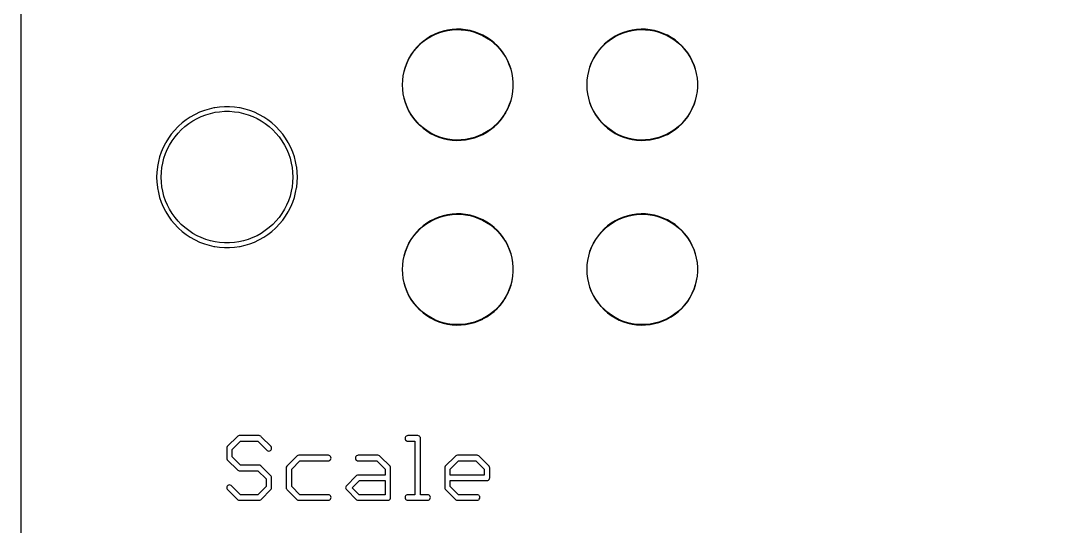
# Model space of a CAD drawing. Extents: x 7 to 68, y 0 to 129.
# Drawn here: x 7.28 to 35.81, y 82.99 to 96.9 of the extents above; entities that cross this region are included whole.
import ezdxf

# ---------------------------------------------------------------- set-up
doc = ezdxf.new("R2010")
doc.units = 0

msp = doc.modelspace()

# ---------------------------------------------------------------- linework, layer by layer
at = {"color": 5, "true_color": 0x0000ff}
msp.add_polyline3d([(67.89673, 0.3175, 0), (67.89673, 128.81863, 0), (7.27709, 128.81863, 0), (7.27709, 0.3175, 0), (67.89673, 0.3175, 0)], close=True, dxfattribs=at)
at = {"color": 34, "true_color": 0x008000}
for points in [[(7.2771, 0.3175, 0), (67.89674, 0.3175, 0), (67.89674, 128.81864, 0), (7.2771, 128.81864, 0), (7.2771, 0.3175, 0)], [(20.83561, 95.1992, 0), (20.82546, 95.32365, 0), (20.8252, 95.32522, 0), (20.80489, 95.44968, 0), (20.77441, 95.56906, 0), (20.73377, 95.6859, 0), (20.68551, 95.8002, 0), (20.68478, 95.80162, 0), (20.62709, 95.91196, 0), (20.62635, 95.91338, 0), (20.55778, 96.01752, 0), (20.48158, 96.11658, 0), (20.4003, 96.20802, 0), (20.39918, 96.20914, 0), (20.30774, 96.29296, 0), (20.21122, 96.3717, 0), (20.10708, 96.44028, 0), (19.99786, 96.50124, 0), (19.99644, 96.50197, 0), (19.88468, 96.55277, 0), (19.76784, 96.59595, 0), (19.64846, 96.62897, 0), (19.524, 96.65183, 0), (19.52243, 96.65208, 0), (19.40052, 96.66478, 0), (19.27606, 96.66732, 0), (19.15158, 96.6597, 0), (19.02714, 96.64192, 0), (19.02556, 96.64167, 0), (18.90618, 96.61373, 0), (18.78681, 96.57563, 0), (18.67251, 96.52991, 0), (18.56074, 96.47403, 0), (18.55933, 96.4733, 0), (18.45264, 96.40726, 0), (18.35359, 96.3336, 0), (18.2596, 96.25232, 0), (18.25848, 96.2512, 0), (18.17213, 96.1623, 0), (18.09085, 96.06578, 0), (18.01973, 95.96418, 0), (17.95623, 95.8575, 0), (17.9555, 95.85608, 0), (17.90215, 95.74432, 0), (17.85898, 95.62748, 0), (17.82341, 95.5081, 0), (17.79802, 95.38618, 0), (17.79778, 95.38462, 0), (17.78254, 95.2627, 0), (17.77745, 95.13824, 0), (17.78254, 95.01378, 0), (17.79778, 94.89186, 0), (17.79802, 94.89029, 0), (17.82341, 94.76837, 0), (17.85898, 94.64899, 0), (17.90215, 94.53215, 0), (17.9555, 94.42039, 0), (17.95623, 94.41897, 0), (18.01973, 94.31229, 0), (18.09085, 94.21069, 0), (18.17213, 94.11417, 0), (18.25848, 94.02527, 0), (18.2596, 94.02415, 0), (18.35359, 93.94287, 0), (18.45264, 93.86921, 0), (18.55933, 93.80317, 0), (18.56074, 93.80244, 0), (18.67251, 93.74656, 0), (18.78681, 93.70084, 0), (18.90618, 93.66274, 0), (19.02556, 93.6348, 0), (19.02714, 93.63455, 0), (19.15158, 93.61678, 0), (19.27606, 93.60915, 0), (19.40052, 93.6117, 0), (19.52243, 93.62439, 0), (19.524, 93.62464, 0), (19.64846, 93.6475, 0), (19.76784, 93.68052, 0), (19.88468, 93.7237, 0), (19.99644, 93.7745, 0), (19.99786, 93.77523, 0), (20.10708, 93.83619, 0), (20.21122, 93.90477, 0), (20.30774, 93.98351, 0), (20.39918, 94.06733, 0), (20.4003, 94.06845, 0), (20.48158, 94.15989, 0), (20.55778, 94.25895, 0), (20.62635, 94.36309, 0), (20.68478, 94.47485, 0), (20.68551, 94.47627, 0), (20.73377, 94.59057, 0), (20.77441, 94.70741, 0), (20.80489, 94.82679, 0), (20.8252, 94.95125, 0), (20.82546, 94.95282, 0), (20.83561, 95.07727, 0), (20.83561, 95.1992, 0)], [(19.52195, 93.63451, 0), (19.40052, 93.62186, 0), (19.27606, 93.61932, 0), (19.15158, 93.62694, 0), (19.0284, 93.64454, 0), (18.90932, 93.67241, 0), (18.78994, 93.71051, 0), (18.67564, 93.75623, 0), (18.56513, 93.81148, 0), (18.45862, 93.87742, 0), (18.35955, 93.95108, 0), (18.26578, 94.03219, 0), (18.18034, 94.12014, 0), (18.09906, 94.21666, 0), (18.02794, 94.31826, 0), (17.9647, 94.4245, 0), (17.91182, 94.53528, 0), (17.86864, 94.65212, 0), (17.83308, 94.7715, 0), (17.8078, 94.89288, 0), (17.7927, 95.01378, 0), (17.78761, 95.13824, 0), (17.7927, 95.2627, 0), (17.8078, 95.38358, 0), (17.83308, 95.50497, 0), (17.86864, 95.62435, 0), (17.91182, 95.74119, 0), (17.9647, 95.85197, 0), (18.02794, 95.95821, 0), (18.09906, 96.05981, 0), (18.18034, 96.15633, 0), (18.26578, 96.24428, 0), (18.35955, 96.32539, 0), (18.45862, 96.39905, 0), (18.56513, 96.46499, 0), (18.67564, 96.52024, 0), (18.78994, 96.56596, 0), (18.90932, 96.60406, 0), (19.02851, 96.63196, 0), (19.15158, 96.64953, 0), (19.27606, 96.65715, 0), (19.40052, 96.65461, 0), (19.52182, 96.64198, 0), (19.64533, 96.6193, 0), (19.76471, 96.58628, 0), (19.88155, 96.5431, 0), (19.99271, 96.49257, 0), (20.1011, 96.43207, 0), (20.20525, 96.36349, 0), (20.30177, 96.28475, 0), (20.39254, 96.20155, 0), (20.47337, 96.11061, 0), (20.54957, 96.01155, 0), (20.61815, 95.90741, 0), (20.67589, 95.79695, 0), (20.7241, 95.68277, 0), (20.76474, 95.56593, 0), (20.79522, 95.44655, 0), (20.81532, 95.32335, 0), (20.82546, 95.1992, 0), (20.82546, 95.07727, 0), (20.81532, 94.95312, 0), (20.79522, 94.82992, 0), (20.76474, 94.71054, 0), (20.7241, 94.5937, 0), (20.67589, 94.47952, 0), (20.61815, 94.36906, 0), (20.54957, 94.26492, 0), (20.47337, 94.16586, 0), (20.39254, 94.07492, 0), (20.30177, 93.99172, 0), (20.20525, 93.91298, 0), (20.1011, 93.8444, 0), (19.99271, 93.7839, 0), (19.88155, 93.73337, 0), (19.76471, 93.69019, 0), (19.64533, 93.65717, 0), (19.52195, 93.63451, 0)], [(25.91561, 95.1992, 0), (25.90546, 95.32365, 0), (25.90521, 95.32522, 0), (25.88489, 95.44968, 0), (25.85441, 95.56906, 0), (25.81377, 95.6859, 0), (25.76551, 95.8002, 0), (25.76478, 95.80162, 0), (25.70651, 95.91309, 0), (25.70636, 95.91338, 0), (25.63778, 96.01752, 0), (25.56158, 96.11658, 0), (25.4803, 96.20802, 0), (25.47918, 96.20914, 0), (25.38774, 96.29296, 0), (25.29122, 96.3717, 0), (25.18708, 96.44028, 0), (25.07786, 96.50124, 0), (25.07644, 96.50197, 0), (24.96468, 96.55277, 0), (24.84784, 96.59595, 0), (24.72846, 96.62897, 0), (24.604, 96.65183, 0), (24.60244, 96.65208, 0), (24.48052, 96.66478, 0), (24.35606, 96.66732, 0), (24.23159, 96.6597, 0), (24.10714, 96.64192, 0), (24.10557, 96.64167, 0), (23.98619, 96.61373, 0), (23.86681, 96.57563, 0), (23.75251, 96.52991, 0), (23.64075, 96.47403, 0), (23.63933, 96.4733, 0), (23.53265, 96.40726, 0), (23.43359, 96.3336, 0), (23.33961, 96.25232, 0), (23.33849, 96.2512, 0), (23.25213, 96.1623, 0), (23.17085, 96.06578, 0), (23.09973, 95.96418, 0), (23.03623, 95.8575, 0), (23.0355, 95.85608, 0), (22.98216, 95.74432, 0), (22.93898, 95.62748, 0), (22.90342, 95.5081, 0), (22.87802, 95.38618, 0), (22.87778, 95.38462, 0), (22.86254, 95.2627, 0), (22.85746, 95.13824, 0), (22.86254, 95.01378, 0), (22.87778, 94.89186, 0), (22.87802, 94.89029, 0), (22.90342, 94.76837, 0), (22.93898, 94.64899, 0), (22.98216, 94.53215, 0), (23.0355, 94.42039, 0), (23.03623, 94.41897, 0), (23.09973, 94.31229, 0), (23.17085, 94.21069, 0), (23.25213, 94.11417, 0), (23.33849, 94.02527, 0), (23.33961, 94.02415, 0), (23.43359, 93.94287, 0), (23.53265, 93.86921, 0), (23.63933, 93.80317, 0), (23.64075, 93.80244, 0), (23.75251, 93.74656, 0), (23.86681, 93.70084, 0), (23.98619, 93.66274, 0), (24.10557, 93.6348, 0), (24.10714, 93.63455, 0), (24.23159, 93.61678, 0), (24.35606, 93.60915, 0), (24.48052, 93.6117, 0), (24.60244, 93.62439, 0), (24.604, 93.62464, 0), (24.72846, 93.6475, 0), (24.84784, 93.68052, 0), (24.96468, 93.7237, 0), (25.07644, 93.7745, 0), (25.07786, 93.77523, 0), (25.18708, 93.83619, 0), (25.29122, 93.90477, 0), (25.38774, 93.98351, 0), (25.47918, 94.06733, 0), (25.4803, 94.06845, 0), (25.56158, 94.15989, 0), (25.63778, 94.25895, 0), (25.70636, 94.36309, 0), (25.76478, 94.47485, 0), (25.76551, 94.47627, 0), (25.81377, 94.59057, 0), (25.85441, 94.70741, 0), (25.88489, 94.82679, 0), (25.90521, 94.95125, 0), (25.90546, 94.95282, 0), (25.91561, 95.07727, 0), (25.91561, 95.1992, 0)], [(24.60196, 93.63451, 0), (24.48052, 93.62186, 0), (24.35606, 93.61932, 0), (24.23159, 93.62694, 0), (24.1084, 93.64454, 0), (23.98932, 93.67241, 0), (23.86994, 93.71051, 0), (23.75564, 93.75623, 0), (23.64513, 93.81148, 0), (23.53862, 93.87742, 0), (23.43956, 93.95108, 0), (23.34578, 94.03219, 0), (23.26034, 94.12014, 0), (23.17906, 94.21666, 0), (23.10794, 94.31826, 0), (23.0447, 94.4245, 0), (22.99183, 94.53528, 0), (22.94865, 94.65212, 0), (22.91309, 94.7715, 0), (22.88783, 94.89276, 0), (22.8727, 95.01378, 0), (22.86762, 95.13824, 0), (22.8727, 95.2627, 0), (22.88782, 95.38369, 0), (22.91309, 95.50497, 0), (22.94865, 95.62435, 0), (22.99183, 95.74119, 0), (23.0447, 95.85197, 0), (23.10794, 95.95821, 0), (23.17906, 96.05981, 0), (23.26034, 96.15633, 0), (23.34578, 96.24428, 0), (23.43956, 96.32539, 0), (23.53862, 96.39905, 0), (23.64513, 96.46499, 0), (23.75564, 96.52024, 0), (23.86994, 96.56596, 0), (23.98932, 96.60406, 0), (24.10851, 96.63196, 0), (24.23159, 96.64953, 0), (24.35606, 96.65715, 0), (24.48052, 96.65461, 0), (24.60183, 96.64198, 0), (24.72533, 96.6193, 0), (24.84471, 96.58628, 0), (24.96155, 96.5431, 0), (25.07271, 96.49257, 0), (25.18111, 96.43207, 0), (25.28525, 96.36349, 0), (25.38177, 96.28475, 0), (25.47254, 96.20155, 0), (25.55337, 96.11061, 0), (25.62957, 96.01155, 0), (25.69815, 95.90741, 0), (25.75589, 95.79695, 0), (25.8041, 95.68277, 0), (25.84474, 95.56593, 0), (25.87522, 95.44655, 0), (25.89531, 95.32347, 0), (25.90546, 95.1992, 0), (25.90546, 95.07727, 0), (25.89531, 94.953, 0), (25.87522, 94.82992, 0), (25.84474, 94.71054, 0), (25.8041, 94.5937, 0), (25.75589, 94.47952, 0), (25.69815, 94.36906, 0), (25.62957, 94.26492, 0), (25.55337, 94.16586, 0), (25.47254, 94.07492, 0), (25.38177, 93.99172, 0), (25.28525, 93.91298, 0), (25.18111, 93.8444, 0), (25.07271, 93.7839, 0), (24.96155, 93.73337, 0), (24.84471, 93.69019, 0), (24.72533, 93.65717, 0), (24.60196, 93.63451, 0)], [(12.88795, 94.53626, 0), (12.7508, 94.5261, 0), (12.61617, 94.50578, 0), (12.59655, 94.50267, 0), (12.46193, 94.47219, 0), (12.33239, 94.43155, 0), (12.20285, 94.38329, 0), (12.08093, 94.32487, 0), (12.06323, 94.31585, 0), (11.94385, 94.24981, 0), (11.82955, 94.17361, 0), (11.72033, 94.08979, 0), (11.61873, 93.99835, 0), (11.60468, 93.9843, 0), (11.50816, 93.88524, 0), (11.4218, 93.7811, 0), (11.34306, 93.66934, 0), (11.2694, 93.5525, 0), (11.26038, 93.5348, 0), (11.19942, 93.41288, 0), (11.14608, 93.28842, 0), (11.10036, 93.15888, 0), (11.06734, 93.02426, 0), (11.04194, 92.88964, 0), (11.03884, 92.87002, 0), (11.0236, 92.73539, 0), (11.01852, 92.59823, 0), (11.0236, 92.46108, 0), (11.03884, 92.32646, 0), (11.04194, 92.30683, 0), (11.06734, 92.17221, 0), (11.10036, 92.03759, 0), (11.14608, 91.90805, 0), (11.19942, 91.78359, 0), (11.26038, 91.66167, 0), (11.2694, 91.64397, 0), (11.34306, 91.52713, 0), (11.4218, 91.41537, 0), (11.50816, 91.31123, 0), (11.60468, 91.21217, 0), (11.61873, 91.19812, 0), (11.72033, 91.10668, 0), (11.82955, 91.02286, 0), (11.94385, 90.94666, 0), (12.06323, 90.88062, 0), (12.08093, 90.8716, 0), (12.20285, 90.81318, 0), (12.33239, 90.76492, 0), (12.46193, 90.72428, 0), (12.59655, 90.6938, 0), (12.61617, 90.6907, 0), (12.7508, 90.67038, 0), (12.88795, 90.66022, 0), (13.02512, 90.66022, 0), (13.16228, 90.67038, 0), (13.2969, 90.6907, 0), (13.31652, 90.6938, 0), (13.45114, 90.72428, 0), (13.58068, 90.76492, 0), (13.71022, 90.81318, 0), (13.83214, 90.8716, 0), (13.84984, 90.88062, 0), (13.96922, 90.94666, 0), (14.08352, 91.02286, 0), (14.19274, 91.10668, 0), (14.29434, 91.19812, 0), (14.30839, 91.21217, 0), (14.40491, 91.31123, 0), (14.49127, 91.41537, 0), (14.57001, 91.52713, 0), (14.64367, 91.64397, 0), (14.65269, 91.66167, 0), (14.71365, 91.78359, 0), (14.76699, 91.90805, 0), (14.81271, 92.03759, 0), (14.84573, 92.17221, 0), (14.87113, 92.30683, 0), (14.87423, 92.32646, 0), (14.88948, 92.46108, 0), (14.89455, 92.59823, 0), (14.88948, 92.73539, 0), (14.87423, 92.87002, 0), (14.87113, 92.88964, 0), (14.84573, 93.02426, 0), (14.81271, 93.15888, 0), (14.76699, 93.28842, 0), (14.71365, 93.41288, 0), (14.65269, 93.5348, 0), (14.64367, 93.5525, 0), (14.57001, 93.66934, 0), (14.49127, 93.7811, 0), (14.40491, 93.88524, 0), (14.30839, 93.9843, 0), (14.29434, 93.99835, 0), (14.19274, 94.08979, 0), (14.08352, 94.17361, 0), (13.96922, 94.24981, 0), (13.84984, 94.31585, 0), (13.83214, 94.32487, 0), (13.71022, 94.38329, 0), (13.58068, 94.43155, 0), (13.45114, 94.47219, 0), (13.31652, 94.50267, 0), (13.2969, 94.50578, 0), (13.16228, 94.5261, 0), (13.02512, 94.53626, 0), (12.88795, 94.53626, 0)], [(13.27922, 90.81503, 0), (13.16228, 90.79738, 0), (13.02512, 90.78722, 0), (12.88795, 90.78722, 0), (12.7508, 90.79738, 0), (12.63385, 90.81503, 0), (12.50118, 90.84507, 0), (12.37164, 90.88571, 0), (12.2421, 90.93397, 0), (12.1306, 90.9874, 0), (12.0185, 91.04941, 0), (11.9042, 91.12561, 0), (11.79498, 91.20943, 0), (11.69631, 91.29824, 0), (11.61091, 91.38588, 0), (11.52455, 91.49002, 0), (11.44581, 91.60178, 0), (11.37297, 91.71732, 0), (11.32021, 91.82284, 0), (11.26687, 91.9473, 0), (11.22115, 92.07684, 0), (11.18813, 92.21146, 0), (11.16495, 92.3343, 0), (11.1506, 92.46108, 0), (11.14552, 92.59823, 0), (11.1506, 92.73539, 0), (11.16495, 92.86215, 0), (11.18813, 92.98501, 0), (11.22115, 93.11963, 0), (11.26687, 93.24917, 0), (11.32021, 93.37363, 0), (11.37297, 93.47915, 0), (11.44581, 93.59469, 0), (11.52455, 93.70645, 0), (11.61091, 93.81059, 0), (11.69631, 93.89823, 0), (11.79498, 93.98704, 0), (11.9042, 94.07086, 0), (12.0185, 94.14706, 0), (12.1306, 94.20907, 0), (12.2421, 94.2625, 0), (12.37164, 94.31076, 0), (12.50118, 94.3514, 0), (12.63396, 94.38146, 0), (12.7508, 94.39909, 0), (12.88795, 94.40925, 0), (13.02512, 94.40925, 0), (13.16228, 94.39909, 0), (13.2791, 94.38147, 0), (13.41189, 94.3514, 0), (13.54143, 94.31076, 0), (13.67097, 94.2625, 0), (13.78247, 94.20907, 0), (13.89457, 94.14706, 0), (14.00887, 94.07086, 0), (14.11809, 93.98704, 0), (14.21676, 93.89823, 0), (14.30216, 93.81059, 0), (14.38852, 93.70645, 0), (14.46726, 93.59469, 0), (14.5401, 93.47915, 0), (14.59286, 93.37363, 0), (14.6462, 93.24917, 0), (14.69192, 93.11963, 0), (14.72494, 92.98501, 0), (14.74812, 92.86215, 0), (14.76248, 92.73539, 0), (14.76756, 92.59823, 0), (14.76248, 92.46108, 0), (14.74812, 92.33431, 0), (14.72494, 92.21146, 0), (14.69192, 92.07684, 0), (14.6462, 91.9473, 0), (14.59286, 91.82284, 0), (14.5401, 91.71732, 0), (14.46726, 91.60178, 0), (14.38852, 91.49002, 0), (14.30216, 91.38588, 0), (14.21676, 91.29824, 0), (14.11809, 91.20943, 0), (14.00887, 91.12561, 0), (13.89457, 91.04941, 0), (13.78247, 90.9874, 0), (13.67097, 90.93397, 0), (13.54143, 90.88571, 0), (13.41189, 90.84507, 0), (13.27922, 90.81503, 0)], [(20.83561, 90.1192, 0), (20.82546, 90.24366, 0), (20.8252, 90.24522, 0), (20.80489, 90.36968, 0), (20.77441, 90.48906, 0), (20.73377, 90.6059, 0), (20.68551, 90.7202, 0), (20.68478, 90.72162, 0), (20.62709, 90.83196, 0), (20.62635, 90.83338, 0), (20.55778, 90.93752, 0), (20.48158, 91.03658, 0), (20.4003, 91.12802, 0), (20.39918, 91.12914, 0), (20.30774, 91.21296, 0), (20.21122, 91.2917, 0), (20.10708, 91.36028, 0), (19.99786, 91.42124, 0), (19.99644, 91.42197, 0), (19.88468, 91.47277, 0), (19.76784, 91.51595, 0), (19.64846, 91.54897, 0), (19.524, 91.57183, 0), (19.52243, 91.57208, 0), (19.40052, 91.58478, 0), (19.27606, 91.58732, 0), (19.15158, 91.5797, 0), (19.02714, 91.56192, 0), (19.02556, 91.56167, 0), (18.90618, 91.53373, 0), (18.78681, 91.49563, 0), (18.67251, 91.44991, 0), (18.56074, 91.39403, 0), (18.55933, 91.3933, 0), (18.45264, 91.32726, 0), (18.35359, 91.2536, 0), (18.2596, 91.17232, 0), (18.25848, 91.1712, 0), (18.17213, 91.0823, 0), (18.09085, 90.98578, 0), (18.01973, 90.88418, 0), (17.95623, 90.7775, 0), (17.9555, 90.77608, 0), (17.90215, 90.66432, 0), (17.85898, 90.54748, 0), (17.82341, 90.4281, 0), (17.79802, 90.30618, 0), (17.79778, 90.30461, 0), (17.78254, 90.1827, 0), (17.77745, 90.05824, 0), (17.78254, 89.93378, 0), (17.79778, 89.81186, 0), (17.79802, 89.81029, 0), (17.82341, 89.68837, 0), (17.85898, 89.56899, 0), (17.90215, 89.45215, 0), (17.9555, 89.34039, 0), (17.95623, 89.33897, 0), (18.01973, 89.23229, 0), (18.09085, 89.13069, 0), (18.17213, 89.03417, 0), (18.25848, 88.94527, 0), (18.2596, 88.94415, 0), (18.35359, 88.86287, 0), (18.45264, 88.78921, 0), (18.55933, 88.72317, 0), (18.56074, 88.72244, 0), (18.67251, 88.66656, 0), (18.78681, 88.62084, 0), (18.90618, 88.58274, 0), (19.02556, 88.5548, 0), (19.02714, 88.55456, 0), (19.15158, 88.53678, 0), (19.27606, 88.52915, 0), (19.40052, 88.53169, 0), (19.52243, 88.5444, 0), (19.524, 88.54464, 0), (19.64846, 88.5675, 0), (19.76784, 88.60052, 0), (19.88468, 88.6437, 0), (19.99644, 88.6945, 0), (19.99786, 88.69523, 0), (20.10708, 88.75619, 0), (20.21122, 88.82477, 0), (20.30774, 88.90351, 0), (20.39918, 88.98733, 0), (20.4003, 88.98845, 0), (20.48158, 89.07989, 0), (20.55778, 89.17895, 0), (20.62635, 89.28309, 0), (20.68478, 89.39485, 0), (20.68551, 89.39627, 0), (20.73377, 89.51057, 0), (20.77441, 89.62741, 0), (20.80489, 89.74679, 0), (20.8252, 89.87125, 0), (20.82546, 89.87281, 0), (20.83561, 89.99727, 0), (20.83561, 90.1192, 0)], [(19.52195, 88.55451, 0), (19.40052, 88.54186, 0), (19.27606, 88.53932, 0), (19.15158, 88.54694, 0), (19.0284, 88.56454, 0), (18.90932, 88.59241, 0), (18.78994, 88.63051, 0), (18.67564, 88.67623, 0), (18.56513, 88.73148, 0), (18.45862, 88.79742, 0), (18.35955, 88.87108, 0), (18.26578, 88.95219, 0), (18.18034, 89.04014, 0), (18.09906, 89.13666, 0), (18.02794, 89.23826, 0), (17.96471, 89.34449, 0), (17.91182, 89.45528, 0), (17.86864, 89.57212, 0), (17.83308, 89.6915, 0), (17.8078, 89.81288, 0), (17.7927, 89.93378, 0), (17.78761, 90.05824, 0), (17.7927, 90.1827, 0), (17.8078, 90.30359, 0), (17.83308, 90.42497, 0), (17.86864, 90.54435, 0), (17.91182, 90.66119, 0), (17.9647, 90.77197, 0), (18.02794, 90.87821, 0), (18.09906, 90.97981, 0), (18.18034, 91.07633, 0), (18.26578, 91.16428, 0), (18.35955, 91.24539, 0), (18.45862, 91.31905, 0), (18.56513, 91.38499, 0), (18.67564, 91.44024, 0), (18.78994, 91.48596, 0), (18.90932, 91.52406, 0), (19.0284, 91.55193, 0), (19.15158, 91.56953, 0), (19.27606, 91.57716, 0), (19.40052, 91.57462, 0), (19.52195, 91.56196, 0), (19.64533, 91.5393, 0), (19.76471, 91.50628, 0), (19.88155, 91.4631, 0), (19.99271, 91.41257, 0), (20.1011, 91.35207, 0), (20.20525, 91.28349, 0), (20.30177, 91.20475, 0), (20.39254, 91.12155, 0), (20.47337, 91.03061, 0), (20.54957, 90.93155, 0), (20.61815, 90.82741, 0), (20.67589, 90.71695, 0), (20.7241, 90.60277, 0), (20.76474, 90.48593, 0), (20.79522, 90.36655, 0), (20.81533, 90.24334, 0), (20.82546, 90.1192, 0), (20.82546, 89.99727, 0), (20.81533, 89.87313, 0), (20.79522, 89.74992, 0), (20.76474, 89.63054, 0), (20.7241, 89.5137, 0), (20.67589, 89.39952, 0), (20.61815, 89.28906, 0), (20.54957, 89.18492, 0), (20.47337, 89.08586, 0), (20.39254, 88.99492, 0), (20.30177, 88.91172, 0), (20.20525, 88.83298, 0), (20.1011, 88.7644, 0), (19.99271, 88.7039, 0), (19.88155, 88.65337, 0), (19.76471, 88.61019, 0), (19.64533, 88.57717, 0), (19.52195, 88.55451, 0)], [(25.91561, 90.1192, 0), (25.90546, 90.24366, 0), (25.90521, 90.24522, 0), (25.88489, 90.36968, 0), (25.85441, 90.48906, 0), (25.81377, 90.6059, 0), (25.76551, 90.7202, 0), (25.76478, 90.72162, 0), (25.70636, 90.83338, 0), (25.63778, 90.93752, 0), (25.56158, 91.03658, 0), (25.4803, 91.12802, 0), (25.47918, 91.12914, 0), (25.38774, 91.21296, 0), (25.29122, 91.2917, 0), (25.18708, 91.36028, 0), (25.07786, 91.42124, 0), (25.07644, 91.42197, 0), (24.96468, 91.47277, 0), (24.84784, 91.51595, 0), (24.72846, 91.54897, 0), (24.604, 91.57183, 0), (24.60244, 91.57208, 0), (24.48052, 91.58478, 0), (24.35606, 91.58732, 0), (24.23159, 91.5797, 0), (24.10714, 91.56192, 0), (24.10557, 91.56167, 0), (23.98619, 91.53373, 0), (23.86681, 91.49563, 0), (23.75251, 91.44991, 0), (23.64075, 91.39403, 0), (23.63933, 91.3933, 0), (23.53265, 91.32726, 0), (23.43359, 91.2536, 0), (23.33961, 91.17232, 0), (23.33849, 91.1712, 0), (23.25213, 91.0823, 0), (23.17085, 90.98578, 0), (23.09973, 90.88418, 0), (23.03623, 90.7775, 0), (23.0355, 90.77608, 0), (22.98216, 90.66432, 0), (22.93898, 90.54748, 0), (22.90342, 90.4281, 0), (22.87802, 90.30618, 0), (22.87778, 90.30461, 0), (22.86254, 90.1827, 0), (22.85746, 90.05824, 0), (22.86254, 89.93378, 0), (22.87778, 89.81186, 0), (22.87802, 89.81029, 0), (22.90342, 89.68837, 0), (22.93898, 89.56899, 0), (22.98216, 89.45215, 0), (23.0355, 89.34039, 0), (23.03623, 89.33897, 0), (23.09973, 89.23229, 0), (23.17085, 89.13069, 0), (23.25213, 89.03417, 0), (23.33849, 88.94527, 0), (23.33961, 88.94415, 0), (23.43359, 88.86287, 0), (23.53265, 88.78921, 0), (23.63933, 88.72317, 0), (23.64075, 88.72244, 0), (23.75251, 88.66656, 0), (23.86681, 88.62084, 0), (23.98619, 88.58274, 0), (24.10557, 88.5548, 0), (24.10714, 88.55456, 0), (24.23159, 88.53678, 0), (24.35606, 88.52915, 0), (24.48052, 88.53169, 0), (24.60244, 88.5444, 0), (24.604, 88.54464, 0), (24.72846, 88.5675, 0), (24.84784, 88.60052, 0), (24.96468, 88.6437, 0), (25.07644, 88.6945, 0), (25.07786, 88.69523, 0), (25.18708, 88.75619, 0), (25.29122, 88.82477, 0), (25.38774, 88.90351, 0), (25.47918, 88.98733, 0), (25.4803, 88.98845, 0), (25.56158, 89.07989, 0), (25.63778, 89.17895, 0), (25.70636, 89.28309, 0), (25.76478, 89.39485, 0), (25.76551, 89.39627, 0), (25.81377, 89.51057, 0), (25.85441, 89.62741, 0), (25.88489, 89.74679, 0), (25.90521, 89.87125, 0), (25.90546, 89.87281, 0), (25.91561, 89.99727, 0), (25.91561, 90.1192, 0)], [(24.60196, 88.55451, 0), (24.48052, 88.54186, 0), (24.35606, 88.53932, 0), (24.23159, 88.54694, 0), (24.1084, 88.56454, 0), (23.98932, 88.59241, 0), (23.86994, 88.63051, 0), (23.75564, 88.67623, 0), (23.64513, 88.73148, 0), (23.53862, 88.79742, 0), (23.43956, 88.87108, 0), (23.34578, 88.95219, 0), (23.26034, 89.04014, 0), (23.17906, 89.13666, 0), (23.10794, 89.23826, 0), (23.04471, 89.34449, 0), (22.99183, 89.45528, 0), (22.94865, 89.57212, 0), (22.91309, 89.6915, 0), (22.88783, 89.81276, 0), (22.8727, 89.93378, 0), (22.86762, 90.05824, 0), (22.8727, 90.1827, 0), (22.88783, 90.30371, 0), (22.91309, 90.42497, 0), (22.94865, 90.54435, 0), (22.99183, 90.66119, 0), (23.0447, 90.77197, 0), (23.10794, 90.87821, 0), (23.17906, 90.97981, 0), (23.26034, 91.07633, 0), (23.34578, 91.16428, 0), (23.43956, 91.24539, 0), (23.53862, 91.31905, 0), (23.64513, 91.38499, 0), (23.75564, 91.44024, 0), (23.86994, 91.48596, 0), (23.98932, 91.52406, 0), (24.1084, 91.55193, 0), (24.23159, 91.56953, 0), (24.35606, 91.57716, 0), (24.48052, 91.57462, 0), (24.60196, 91.56196, 0), (24.72533, 91.5393, 0), (24.84471, 91.50628, 0), (24.96155, 91.4631, 0), (25.07271, 91.41257, 0), (25.18111, 91.35207, 0), (25.28525, 91.28349, 0), (25.38177, 91.20475, 0), (25.47254, 91.12155, 0), (25.55337, 91.03061, 0), (25.62957, 90.93155, 0), (25.69815, 90.82741, 0), (25.75589, 90.71695, 0), (25.8041, 90.60277, 0), (25.84474, 90.48593, 0), (25.87522, 90.36655, 0), (25.89532, 90.24346, 0), (25.90546, 90.1192, 0), (25.90546, 89.99727, 0), (25.89532, 89.87301, 0), (25.87522, 89.74992, 0), (25.84474, 89.63054, 0), (25.8041, 89.5137, 0), (25.75589, 89.39952, 0), (25.69815, 89.28906, 0), (25.62957, 89.18492, 0), (25.55337, 89.08586, 0), (25.47254, 88.99492, 0), (25.38177, 88.91172, 0), (25.28525, 88.83298, 0), (25.18111, 88.7644, 0), (25.07271, 88.7039, 0), (24.96155, 88.65337, 0), (24.84471, 88.61019, 0), (24.72533, 88.57717, 0), (24.60196, 88.55451, 0)], [(14.1688, 84.00889, 0), (14.17963, 84.03013, 0), (14.18335, 84.05368, 0), (14.18335, 84.32546, 0), (14.17963, 84.349, 0), (14.1688, 84.37024, 0), (13.89956, 84.64202, 0), (13.8827, 84.65888, 0), (13.86146, 84.66971, 0), (13.83791, 84.67344, 0), (13.32458, 84.67344, 0), (13.09878, 84.89924, 0), (13.09878, 85.10803, 0), (13.32459, 85.33384, 0), (13.80739, 85.33384, 0), (14.04551, 85.09347, 0), (14.06237, 85.07661, 0), (14.08361, 85.06578, 0), (14.10715, 85.06206, 0), (14.1307, 85.06578, 0), (14.15194, 85.07661, 0), (14.1688, 85.09347, 0), (14.17963, 85.11471, 0), (14.18335, 85.13826, 0), (14.17963, 85.1618, 0), (14.1688, 85.18304, 0), (13.89956, 85.45482, 0), (13.8827, 85.47168, 0), (13.86146, 85.48251, 0), (13.83791, 85.48624, 0), (13.29436, 85.48624, 0), (13.27081, 85.48251, 0), (13.24957, 85.47168, 0), (12.96093, 85.18304, 0), (12.9501, 85.1618, 0), (12.94638, 85.13826, 0), (12.94638, 84.86902, 0), (12.9501, 84.84547, 0), (12.96093, 84.82423, 0), (13.24957, 84.53559, 0), (13.27081, 84.52476, 0), (13.29436, 84.52104, 0), (13.80739, 84.52104, 0), (14.03095, 84.29537, 0), (14.03095, 84.0839, 0), (13.80768, 83.86063, 0), (13.32445, 83.86063, 0), (13.06736, 84.11532, 0), (13.04612, 84.12615, 0), (13.02258, 84.12988, 0), (12.99903, 84.12615, 0), (12.97779, 84.11532, 0), (12.96093, 84.09846, 0), (12.9501, 84.07722, 0), (12.94638, 84.05368, 0), (12.9501, 84.03013, 0), (12.96093, 84.00889, 0), (12.97779, 83.99203, 0), (13.24957, 83.72279, 0), (13.27081, 83.71196, 0), (13.29436, 83.70823, 0), (13.83791, 83.70823, 0), (13.86146, 83.71196, 0), (13.8827, 83.72279, 0), (14.1688, 84.00889, 0)], [(17.93493, 85.48624, 0), (17.91139, 85.48251, 0), (17.89014, 85.47168, 0), (17.87329, 85.45482, 0), (17.86245, 85.43358, 0), (17.85873, 85.41004, 0), (17.86245, 85.38649, 0), (17.87329, 85.36525, 0), (17.89014, 85.34839, 0), (17.91139, 85.33756, 0), (17.93493, 85.33384, 0), (18.13051, 85.33384, 0), (18.13051, 83.86063, 0), (17.93493, 83.86063, 0), (17.91139, 83.85691, 0), (17.89014, 83.84608, 0), (17.87329, 83.82922, 0), (17.86245, 83.80798, 0), (17.85873, 83.78443, 0), (17.86245, 83.76089, 0), (17.87329, 83.73965, 0), (17.89014, 83.72279, 0), (17.91139, 83.71196, 0), (17.93493, 83.70823, 0), (18.4785, 83.70823, 0), (18.50204, 83.71196, 0), (18.52328, 83.72279, 0), (18.54014, 83.73965, 0), (18.55097, 83.76089, 0), (18.5547, 83.78443, 0), (18.55097, 83.80798, 0), (18.54014, 83.82922, 0), (18.52328, 83.84608, 0), (18.50204, 83.85691, 0), (18.4785, 83.86063, 0), (18.28291, 83.86063, 0), (18.28291, 85.41004, 0), (18.27919, 85.43358, 0), (18.26836, 85.45482, 0), (18.2515, 85.47168, 0), (18.23026, 85.48251, 0), (18.20671, 85.48624, 0), (17.93493, 85.48624, 0)], [(15.74546, 83.70823, 0), (15.769, 83.71196, 0), (15.79024, 83.72279, 0), (15.8071, 83.73965, 0), (15.81793, 83.76089, 0), (15.82166, 83.78443, 0), (15.81793, 83.80798, 0), (15.8071, 83.82922, 0), (15.79024, 83.84608, 0), (15.769, 83.85691, 0), (15.74546, 83.86063, 0), (14.96275, 83.86063, 0), (14.73708, 84.08419, 0), (14.73708, 84.56701, 0), (14.96289, 84.79282, 0), (15.74546, 84.79282, 0), (15.769, 84.79654, 0), (15.79024, 84.80737, 0), (15.8071, 84.82423, 0), (15.81793, 84.84547, 0), (15.82166, 84.86902, 0), (15.81793, 84.89256, 0), (15.8071, 84.9138, 0), (15.79024, 84.93066, 0), (15.769, 84.94149, 0), (15.74546, 84.94522, 0), (14.93265, 84.94522, 0), (14.90911, 84.94149, 0), (14.88787, 84.93066, 0), (14.59923, 84.64202, 0), (14.5884, 84.62078, 0), (14.58468, 84.59724, 0), (14.58468, 84.05368, 0), (14.5884, 84.03013, 0), (14.59923, 84.00889, 0), (14.61609, 83.99203, 0), (14.88787, 83.72279, 0), (14.90911, 83.71196, 0), (14.93265, 83.70823, 0), (15.74546, 83.70823, 0)], [(16.56842, 84.94522, 0), (16.54487, 84.94149, 0), (16.52363, 84.93066, 0), (16.50677, 84.9138, 0), (16.49594, 84.89256, 0), (16.49222, 84.86902, 0), (16.49594, 84.84547, 0), (16.50677, 84.82423, 0), (16.52363, 84.80737, 0), (16.54487, 84.79654, 0), (16.56842, 84.79282, 0), (17.08174, 84.79282, 0), (17.30755, 84.56701, 0), (17.30755, 84.40166, 0), (16.56842, 84.40166, 0), (16.54487, 84.39793, 0), (16.52363, 84.3871, 0), (16.23499, 84.09846, 0), (16.22416, 84.07722, 0), (16.22043, 84.05368, 0), (16.22416, 84.03013, 0), (16.23499, 84.00889, 0), (16.25185, 83.99203, 0), (16.52363, 83.72279, 0), (16.54487, 83.71196, 0), (16.56842, 83.70823, 0), (17.38375, 83.70823, 0), (17.4073, 83.71196, 0), (17.42854, 83.72279, 0), (17.4454, 83.73965, 0), (17.45623, 83.76089, 0), (17.45995, 83.78443, 0), (17.45995, 84.59724, 0), (17.45623, 84.62078, 0), (17.4454, 84.64202, 0), (17.17363, 84.91378, 0), (17.17362, 84.9138, 0), (17.15675, 84.93066, 0), (17.13552, 84.94149, 0), (17.11198, 84.94522, 0), (16.56842, 84.94522, 0)], [(20.13525, 84.25298, 0), (20.1565, 84.26381, 0), (20.17336, 84.28067, 0), (20.18419, 84.30191, 0), (20.1879, 84.32546, 0), (20.1879, 84.59724, 0), (20.18419, 84.62078, 0), (20.17336, 84.64202, 0), (19.88472, 84.93066, 0), (19.86348, 84.94149, 0), (19.83993, 84.94522, 0), (19.29892, 84.94522, 0), (19.27536, 84.94149, 0), (19.25413, 84.93066, 0), (19.23726, 84.9138, 0), (19.23725, 84.91378, 0), (18.96549, 84.64202, 0), (18.95466, 84.62078, 0), (18.95094, 84.59724, 0), (18.95094, 84.05368, 0), (18.95466, 84.03013, 0), (18.96549, 84.00889, 0), (18.98235, 83.99203, 0), (19.25413, 83.72279, 0), (19.27536, 83.71196, 0), (19.29892, 83.70823, 0), (19.83993, 83.70823, 0), (19.86348, 83.71196, 0), (19.88472, 83.72279, 0), (19.90158, 83.73965, 0), (19.91241, 83.76089, 0), (19.91613, 83.78443, 0), (19.91241, 83.80798, 0), (19.90158, 83.82922, 0), (19.88472, 83.84608, 0), (19.86348, 83.85691, 0), (19.83993, 83.86063, 0), (19.329, 83.86063, 0), (19.10334, 84.08418, 0), (19.10334, 84.24926, 0), (20.1117, 84.24926, 0), (20.13525, 84.25298, 0)], [(20.0355, 84.40166, 0), (19.10334, 84.40166, 0), (19.10334, 84.56702, 0), (19.32915, 84.79282, 0), (19.80969, 84.79282, 0), (20.0355, 84.56702, 0), (20.0355, 84.40166, 0)], [(17.30755, 83.86063, 0), (16.59851, 83.86063, 0), (16.40335, 84.05396, 0), (16.59865, 84.24926, 0), (17.30755, 84.24926, 0), (17.30755, 83.86063, 0)]]:
    msp.add_polyline3d(points, close=True, dxfattribs=at)

doc.saveas('drawing.dxf')
